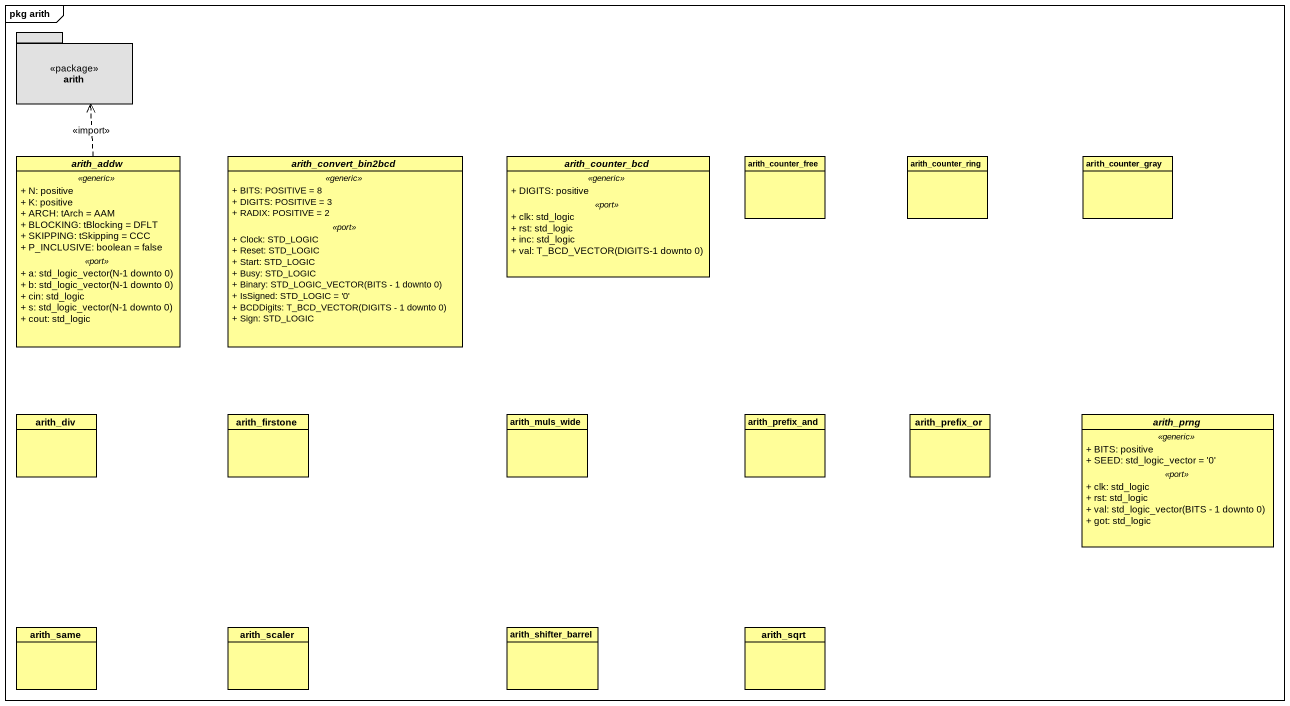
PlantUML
@startuml
mainframe pkg arith
hide circle
hide empty members
skinparam classAttributeIconSize 0
package arith <<package>> #E1E1E1 {
}
abstract class arith_addw #FFFE99 {
  .. <<generic>> ..
  + N: positive
  + K: positive
  + ARCH: tArch = AAM
  + BLOCKING: tBlocking = DFLT
  + SKIPPING: tSkipping = CCC
  + P_INCLUSIVE: boolean = false
  .. <<port>> ..
  {field} + a: std_logic_vector(N-1 downto 0)
  {field} + b: std_logic_vector(N-1 downto 0)
  + cin: std_logic
  {field} + s: std_logic_vector(N-1 downto 0)
  + cout: std_logic
}
abstract class arith_convert_bin2bcd #FFFE99 {
  .. <<generic>> ..
  + BITS: POSITIVE = 8
  + DIGITS: POSITIVE = 3
  + RADIX: POSITIVE = 2
  .. <<port>> ..
  + Clock: STD_LOGIC
  + Reset: STD_LOGIC
  + Start: STD_LOGIC
  + Busy: STD_LOGIC
  {field} + Binary: STD_LOGIC_VECTOR(BITS - 1 downto 0)
  + IsSigned: STD_LOGIC = '0'
  {field} + BCDDigits: T_BCD_VECTOR(DIGITS - 1 downto 0)
  + Sign: STD_LOGIC
}
abstract class arith_counter_bcd #FFFE99 {
  .. <<generic>> ..
  + DIGITS: positive
  .. <<port>> ..
  + clk: std_logic
  + rst: std_logic
  + inc: std_logic
  {field} + val: T_BCD_VECTOR(DIGITS-1 downto 0)
}
class arith_counter_free #FFFE99
class arith_counter_ring #FFFE99
class arith_counter_gray #FFFE99
class arith_div #FFFE99
class arith_firstone #FFFE99
class arith_muls_wide #FFFE99
class arith_prefix_and #FFFE99
class arith_prefix_or #FFFE99
abstract class arith_prng #FFFE99 {
  .. <<generic>> ..
  + BITS: positive
  + SEED: std_logic_vector = '0'
  .. <<port>> ..
  + clk: std_logic
  + rst: std_logic
  {field} + val: std_logic_vector(BITS - 1 downto 0)
  + got: std_logic
}
class arith_same #FFFE99
class arith_scaler #FFFE99
class arith_shifter_barrel #FFFE99
class arith_sqrt #FFFE99
arith_addw .up.> arith : <<import>>
@enduml
